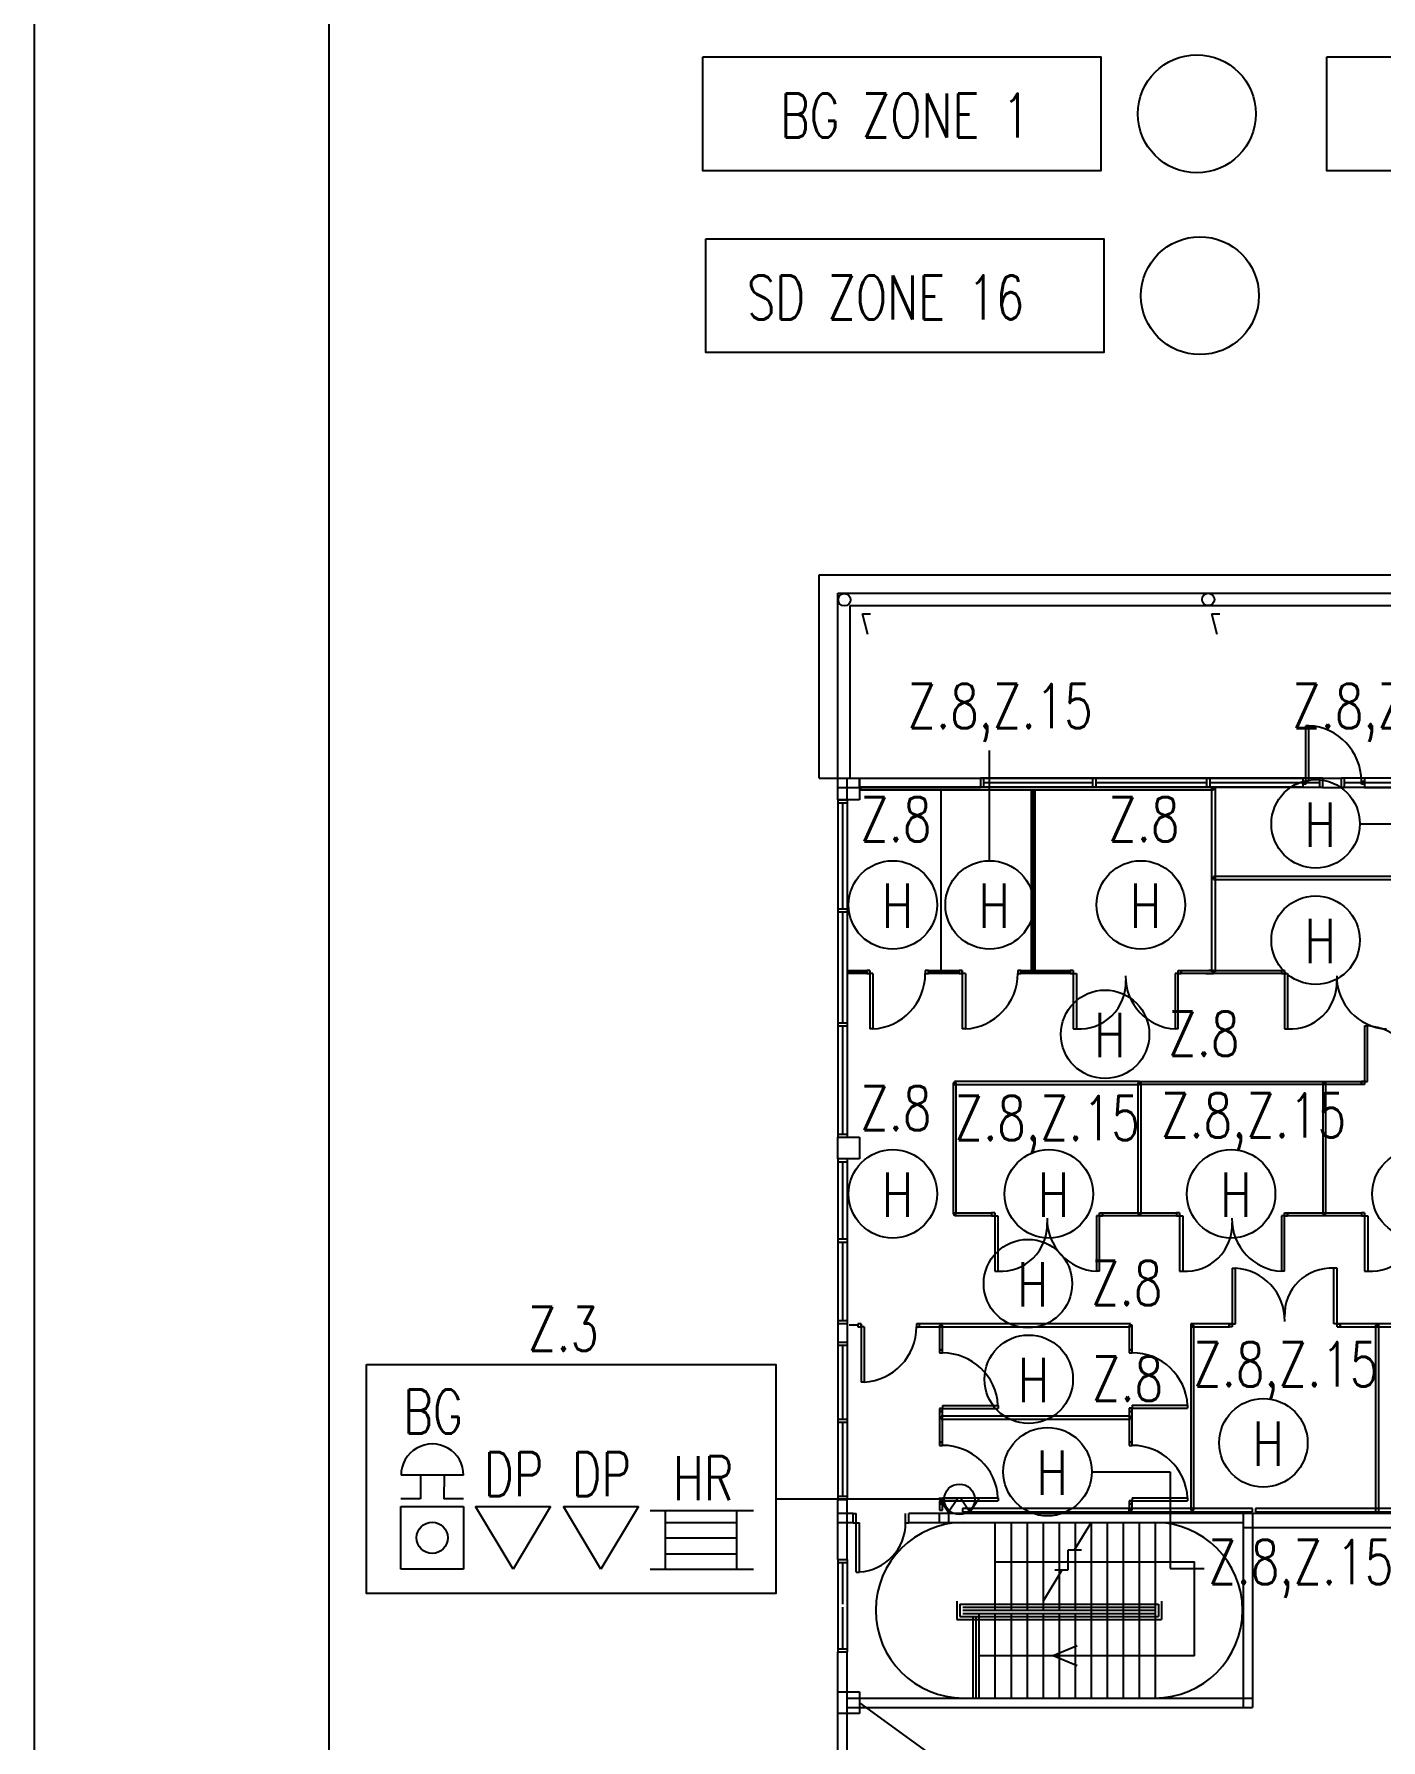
# Model space of a CAD drawing. Extents: x 134044 to 2458691, y -1196082 to 3409924.
# Drawn here: x 134044.4 to 134112.9, y 153870.5 to 153957.3 of the extents above; entities that cross this region are included whole.
import ezdxf

# ---------------------------------------------------------------- set-up
doc = ezdxf.new("R2010")
doc.units = 0
doc.layers.get('0').update_dxf_attribs({"linetype": 'CONTINUOUS'})
for name, color, linetype in [('000_-_ARCHITECT', 251, 'CONTINUOUS'), ('1', 251, 'CONTINUOUS'), ('5', 4, 'CONTINUOUS'), ('COLOUR_BOMBA', 10, 'CONTINUOUS'), ('CON1', 251, 'CONTINUOUS'), ('F-_DDIM', 251, 'CONTINUOUS'), ('F-OP', 5, 'CONTINUOUS'), ('F-WIN', 5, 'CONTINUOUS'), ('F_COL', 3, 'CONTINUOUS'), ('FAPOINT', 1, 'CONTINUOUS'), ('FF_GRID_LINE', 8, 'CONTINUOUS'), ('GMP_WALL', 251, 'CONTINUOUS'), ('MIMIC_SIZE', 7, 'CONTINUOUS'), ('PU_DOOR', 251, 'CONTINUOUS'), ('WALL_PANEL_50MM', 251, 'CONTINUOUS')]:
    doc.layers.add(name, color=color, linetype=linetype)
doc.styles.add('PLOT02__REVB$0$NARROW', font='SIMPLEX', dxfattribs={"width": 0.75})

# ---------------------------------------------------------------- blocks, each defined once
blk = doc.blocks.new('D-413_MIMIC_SIZE_470_X_340')
at = {"layer": 'MIMIC_SIZE'}
for p, q in [((0, 470), (0, 0)), ((15, 450), (15, 20))]:
    blk.add_line(p, q, dxfattribs=at)

msp = doc.modelspace()

# ---------------------------------------------------------------- linework, layer by layer
at = {"color": 1}
for p, q in [((134066.226, 153883.928, 3480.803), (134063.045, 153883.932, 3480.803)), ((134064.039, 153883.931, 3480.803), (134064.038, 153882.738, 3480.803)), ((134065.232, 153883.929, 3480.803), (134065.231, 153882.736, 3480.803)), ((134064.038, 153882.738, 3480.803), (134063.043, 153882.739, 3480.803)), ((134066.225, 153882.735, 3480.803), (134065.231, 153882.736, 3480.803)), ((134063.04, 153879.16, 3480.803), (134063.043, 153882.341, 3480.803)), ((134063.043, 153882.341, 3480.803), (134066.225, 153882.338, 3480.803)), ((134066.225, 153882.338, 3480.803), (134066.221, 153879.156, 3480.803)), ((134066.837, 153882.336, 3480.803), (134070.655, 153882.346, 3480.803)), ((134068.743, 153879.16, 3480.803), (134066.837, 153882.336, 3480.803)), ((134070.655, 153882.346, 3480.803), (134068.743, 153879.16, 3480.803)), ((134071.304, 153882.336, 3480.803), (134075.122, 153882.346, 3480.803)), ((134073.21, 153879.16, 3480.803), (134071.304, 153882.336, 3480.803)), ((134075.122, 153882.346, 3480.803), (134073.21, 153879.16, 3480.803))]:
    msp.add_line(p, q, dxfattribs=at)
at = {"color": 7, "linetype": 'BYBLOCK'}
for points in [[(134078.4, 153956.097), (134098.65, 153956.097), (134098.65, 153950.31), (134078.4, 153950.31)], [(134110.155, 153956.097), (134130.405, 153956.097), (134130.405, 153950.31), (134110.155, 153950.31)], [(134078.559, 153946.844), (134098.808, 153946.844), (134098.808, 153941.058), (134078.559, 153941.058)]]:
    msp.add_lwpolyline(points, close=True, dxfattribs=at)
at = {"color": 1}
msp.add_lwpolyline([(134061.285, 153889.561), (134082.117, 153889.561), (134082.117, 153877.92), (134061.285, 153877.92)], close=True, dxfattribs=at)
at = {"color": 1, "linetype": 'BYBLOCK'}
for centre, radius in [((134103.533, 153953.204), 3), ((134103.692, 153943.951), 3), ((134109.575, 153917.075), 2.25), ((134088.064, 153912.952), 2.25), ((134092.989, 153912.952), 2.25), ((134100.684, 153912.952), 2.25), ((134109.575, 153911.155), 2.25), ((134098.865, 153906.367), 2.25), ((134088.064, 153898.249), 2.25), ((134096.003, 153898.249), 2.25), ((134105.276, 153898.249), 2.25), ((134114.7, 153898.249), 2.25), ((134094.94, 153893.681), 2.25), ((134094.981, 153888.817), 2.25), ((134106.92, 153885.581), 2.25), ((134095.937, 153884.11), 2.25), ((134091.455, 153882.706), 0.778)]:
    msp.add_circle(centre, radius, dxfattribs=at)
at = {"color": 1}
msp.add_circle((134064.632, 153880.749, 3480.803), 0.795, dxfattribs=at)
msp.add_arc((134064.636, 153883.93, 3480.803), 1.591, 359.93967, 179.93967, dxfattribs=at)
at = {"layer": '000_-_ARCHITECT', "color": 0, "linetype": 'BYBLOCK'}
for p, q in [((134086.051, 153881.513), (134086.051, 153881.983)), ((134086.051, 153881.983), (134086.207, 153881.983)), ((134086.207, 153879.004), (134086.207, 153881.983)), ((134088.717, 153881.513), (134088.717, 153881.983)), ((134088.873, 153881.513), (134088.873, 153881.983)), ((134086.051, 153881.513), (134086.364, 153881.513)), ((134086.364, 153879.004), (134086.364, 153881.513)), ((134088.717, 153881.513), (134088.873, 153881.513)), ((134086.207, 153879.004), (134086.364, 153879.004)), ((134091.633, 153877.217), (134101.419, 153877.217)), ((134091.633, 153876.903), (134101.419, 153876.903)), ((134101.419, 153877.374), (134101.419, 153877.217)), ((134101.419, 153876.903), (134101.419, 153876.746)), ((134096.222, 153874.754), (134097.44, 153875.26)), ((134096.222, 153874.754), (134097.44, 153874.248))]:
    msp.add_line(p, q, dxfattribs=at)
msp.add_arc((134086.207, 153881.513), 2.509, 273.58332, 0, dxfattribs=at)
at = {"layer": '1', "color": 0, "linetype": 'BYBLOCK'}
for p, q in [((134086.789, 153926.718), (134086.515, 153927.769)), ((134086.515, 153927.769), (134086.933, 153927.769)), ((134104.563, 153926.718), (134104.289, 153927.769)), ((134104.289, 153927.769), (134104.707, 153927.769)), ((134086.364, 153919.4), (134108.924, 153919.4)), ((134086.364, 153918.949), (134086.364, 153919.4)), ((134108.924, 153919.4), (134108.924, 153918.949)), ((134147.332, 153919.4), (134112.06, 153919.4)), ((134112.06, 153919.4), (134112.06, 153918.93)), ((134108.924, 153918.949), (134086.364, 153918.949)), ((134090.501, 153918.792), (134090.501, 153909.54)), ((134095.205, 153918.792), (134095.206, 153909.54)), ((134112.06, 153918.93), (134147.332, 153918.93)), ((134086.737, 153909.54), (134085.797, 153909.54)), ((134090.501, 153909.54), (134089.874, 153909.54)), ((134091.442, 153909.54), (134090.501, 153909.54)), ((134095.206, 153909.54), (134094.578, 153909.54)), ((134097.092, 153909.54), (134095.206, 153909.54)), ((134086.291, 153891.563), (134085.845, 153891.563)), ((134093.264, 153879.53), (134103.416, 153879.53)), ((134103.416, 153874.741), (134103.416, 153879.53)), ((134103.416, 153874.741), (134092.449, 153874.741)), ((134086.364, 153872.355), (134150.659, 153825.781))]:
    msp.add_line(p, q, dxfattribs=at)
at = {"layer": '5', "color": 0, "linetype": 'BYBLOCK'}
for p, q in [((134091.32, 153877.53), (134091.32, 153876.59)), ((134101.732, 153877.53), (134101.732, 153876.59)), ((134091.32, 153876.59), (134101.732, 153876.59)), ((134091.476, 153877.374), (134101.575, 153877.374)), ((134091.476, 153877.374), (134091.476, 153876.746)), ((134091.476, 153876.746), (134101.575, 153876.746)), ((134092.135, 153876.746), (134092.135, 153872.591)), ((134092.292, 153876.746), (134092.292, 153872.591)), ((134101.575, 153877.374), (134101.575, 153876.746))]:
    msp.add_line(p, q, dxfattribs=at)
at = {"layer": 'COLOUR_BOMBA', "color": 0, "linetype": 'BYBLOCK'}
for p, q in [((134090.889, 153882.058), (134090.413, 153882.759)), ((134090.413, 153882.759), (134091.365, 153882.759)), ((134090.889, 153882.058), (134091.365, 153882.759)), ((134091.99, 153882.058), (134091.514, 153882.759)), ((134091.99, 153882.058), (134092.466, 153882.759))]:
    msp.add_line(p, q, dxfattribs=at)
at = {"layer": 'CON1', "color": 0, "linetype": 'BYBLOCK'}
for p, q in [((134084.326, 153929.75), (134131.261, 153929.75)), ((134084.326, 153919.4), (134084.326, 153929.75)), ((134085.267, 153928.809), (134131.261, 153928.809)), ((134085.267, 153919.4), (134085.267, 153928.809)), ((134085.894, 153919.4), (134085.894, 153928.182)), ((134085.894, 153928.182), (134131.261, 153928.182)), ((134084.326, 153919.4), (134092.522, 153919.4)), ((134085.267, 153918.303), (134085.267, 153919.4)), ((134085.737, 153918.303), (134085.737, 153919.4)), ((134109.929, 153919.4), (134110.87, 153919.4)), ((134085.267, 153918.93), (134092.522, 153918.93)), ((134109.929, 153918.93), (134110.87, 153918.93)), ((134085.267, 153891.644), (134085.267, 153890.703)), ((134085.737, 153891.644), (134085.737, 153890.703)), ((134085.267, 153879.647), (134085.267, 153882.705)), ((134085.737, 153879.647), (134085.737, 153882.705)), ((134086.051, 153881.983), (134085.267, 153881.983)), ((134142.936, 153881.983), (134088.873, 153881.983)), ((134090.441, 153881.513), (134090.441, 153881.983)), ((134090.912, 153881.513), (134090.912, 153881.983)), ((134105.888, 153881.983), (134105.888, 153872.12)), ((134106.358, 153881.983), (134106.358, 153872.12)), ((134086.051, 153881.513), (134085.267, 153881.513)), ((134105.888, 153881.513), (134088.873, 153881.513)), ((134141.015, 153881.262), (134105.888, 153881.262)), ((134085.267, 153825.311), (134085.267, 153874.943)), ((134085.737, 153825.311), (134085.737, 153874.943)), ((134085.737, 153872.591), (134106.358, 153872.591)), ((134085.737, 153872.12), (134106.358, 153872.12))]:
    msp.add_line(p, q, dxfattribs=at)
at = {"layer": 'F-_DDIM', "color": 0, "linetype": 'BYBLOCK'}
for p, q in [((134098.157, 153881.529), (134097.289, 153880.111)), ((134097.66, 153880.111), (134096.971, 153880.111)), ((134096.971, 153880.111), (134096.971, 153879.098)), ((134096.971, 153879.59), (134096.934, 153879.53)), ((134096.67, 153879.098), (134095.711, 153877.53)), ((134096.971, 153879.098), (134096.305, 153879.098))]:
    msp.add_line(p, q, dxfattribs=at)
at = {"layer": 'F-OP', "color": 0, "linetype": 'BYBLOCK'}
for p, q in [((134093.264, 153881.529), (134093.264, 153877.06)), ((134094.08, 153881.529), (134094.08, 153877.06)), ((134094.895, 153881.529), (134094.895, 153877.06)), ((134095.711, 153881.529), (134095.711, 153877.06)), ((134096.526, 153881.529), (134096.526, 153877.06)), ((134097.341, 153881.529), (134097.341, 153877.06)), ((134098.157, 153881.529), (134098.157, 153872.591)), ((134098.972, 153881.529), (134098.972, 153872.591)), ((134099.788, 153881.529), (134099.788, 153872.591)), ((134100.603, 153881.529), (134100.603, 153872.591)), ((134101.419, 153881.529), (134101.419, 153872.591)), ((134091.633, 153877.06), (134101.419, 153877.06)), ((134092.449, 153876.903), (134092.449, 153872.591)), ((134093.264, 153876.903), (134093.264, 153872.591)), ((134094.08, 153876.903), (134094.08, 153872.591)), ((134094.895, 153876.903), (134094.895, 153872.591)), ((134095.711, 153876.903), (134095.711, 153872.591)), ((134096.526, 153876.903), (134096.526, 153872.591)), ((134097.341, 153876.903), (134097.341, 153872.591))]:
    msp.add_line(p, q, dxfattribs=at)
for centre in [(134085.6, 153928.479), (134104.114, 153928.499)]:
    msp.add_circle(centre, 0.314, dxfattribs=at)
for centre, start, end in [((134091.665, 153877.06), 90, 270), ((134101.387, 153877.06), 270, 90)]:
    msp.add_arc(centre, 4.469, start, end, dxfattribs=at)
at = {"layer": 'F-WIN', "color": 0, "linetype": 'BYBLOCK'}
for p, q in [((134092.522, 153919.4), (134092.522, 153918.93)), ((134109.929, 153919.4), (134092.522, 153919.4)), ((134092.679, 153919.4), (134092.679, 153918.93)), ((134098.246, 153919.165), (134092.679, 153919.165)), ((134098.246, 153918.93), (134098.246, 153919.4)), ((134098.403, 153918.93), (134098.403, 153919.4)), ((134104.048, 153919.165), (134098.403, 153919.165)), ((134104.048, 153918.93), (134104.048, 153919.4)), ((134104.205, 153918.93), (134104.205, 153919.4)), ((134109.772, 153919.165), (134104.205, 153919.165)), ((134109.772, 153919.4), (134109.772, 153918.93)), ((134109.929, 153919.4), (134109.929, 153918.93)), ((134110.87, 153919.4), (134110.87, 153918.93)), ((134119.338, 153919.4), (134110.87, 153919.4)), ((134111.027, 153919.4), (134111.027, 153918.93)), ((134115.026, 153919.165), (134111.027, 153919.165)), ((134085.267, 153918.303), (134085.737, 153918.303)), ((134085.267, 153918.303), (134085.267, 153901.131)), ((134085.737, 153918.303), (134085.737, 153901.131)), ((134109.929, 153918.93), (134092.522, 153918.93)), ((134119.338, 153918.93), (134110.87, 153918.93)), ((134085.267, 153918.146), (134085.737, 153918.146)), ((134085.502, 153918.146), (134085.502, 153912.736)), ((134085.737, 153912.736), (134085.267, 153912.736)), ((134085.737, 153912.579), (134085.267, 153912.579)), ((134085.502, 153912.579), (134085.502, 153906.933)), ((134085.737, 153906.933), (134085.267, 153906.933)), ((134085.737, 153906.777), (134085.267, 153906.777)), ((134085.502, 153906.777), (134085.502, 153901.288)), ((134085.267, 153901.288), (134085.737, 153901.288)), ((134085.267, 153901.131), (134085.737, 153901.131)), ((134085.267, 153900.033), (134085.267, 153891.644)), ((134085.737, 153900.033), (134085.737, 153891.644)), ((134085.267, 153899.877), (134085.737, 153899.877)), ((134085.502, 153899.877), (134085.502, 153895.956)), ((134085.267, 153895.956), (134085.737, 153895.956)), ((134085.267, 153895.799), (134085.737, 153895.799)), ((134085.502, 153895.799), (134085.502, 153891.801)), ((134085.267, 153891.801), (134085.737, 153891.801)), ((134085.267, 153891.644), (134085.737, 153891.644)), ((134085.267, 153890.703), (134085.737, 153890.703)), ((134085.267, 153890.703), (134085.267, 153882.705)), ((134085.267, 153890.546), (134085.737, 153890.546)), ((134085.502, 153890.546), (134085.502, 153886.783)), ((134085.737, 153890.703), (134085.737, 153882.705)), ((134085.267, 153886.783), (134085.737, 153886.783)), ((134085.267, 153886.626), (134085.737, 153886.626)), ((134085.502, 153886.626), (134085.502, 153882.862)), ((134085.267, 153882.862), (134085.737, 153882.862)), ((134085.267, 153882.705), (134085.737, 153882.705)), ((134085.267, 153879.647), (134085.737, 153879.647)), ((134085.267, 153879.647), (134085.267, 153874.943)), ((134085.267, 153879.491), (134085.737, 153879.491)), ((134085.502, 153879.491), (134085.502, 153877.374)), ((134085.737, 153879.647), (134085.737, 153874.943)), ((134085.502, 153877.217), (134085.502, 153875.1)), ((134085.267, 153875.1), (134085.737, 153875.1)), ((134085.267, 153874.943), (134085.737, 153874.943))]:
    msp.add_line(p, q, dxfattribs=at)
at = {"layer": 'F_COL', "color": 0, "linetype": 'BYBLOCK'}
for p, q in [((134085.267, 153919.4), (134086.364, 153919.4)), ((134085.267, 153918.303), (134085.267, 153919.4)), ((134086.364, 153919.4), (134086.364, 153918.303)), ((134086.364, 153918.303), (134085.267, 153918.303)), ((134085.267, 153901.131), (134086.364, 153901.131)), ((134085.267, 153900.033), (134085.267, 153901.131)), ((134086.364, 153901.131), (134086.364, 153900.033)), ((134086.364, 153900.033), (134085.267, 153900.033)), ((134085.267, 153872.904), (134086.364, 153872.904)), ((134085.267, 153871.807), (134085.267, 153872.904)), ((134086.364, 153872.904), (134086.364, 153871.807)), ((134086.364, 153871.807), (134085.267, 153871.807))]:
    msp.add_line(p, q, dxfattribs=at)
at = {"layer": 'FAPOINT', "color": 1, "linetype": 'BYBLOCK'}
for p, q in [((134075.718, 153882.13, 3480.803), (134080.976, 153882.13, 3480.803)), ((134076.5, 153879.16, 3480.803), (134076.5, 153882.13, 3480.803)), ((134080.125, 153879.16, 3480.803), (134080.125, 153882.13, 3480.803)), ((134076.5, 153881.521, 3480.803), (134080.125, 153881.521, 3480.803)), ((134076.5, 153880.754, 3480.803), (134080.125, 153880.754, 3480.803)), ((134075.718, 153879.16, 3480.803), (134080.976, 153879.16, 3480.803)), ((134076.5, 153879.926, 3480.803), (134080.125, 153879.926, 3480.803))]:
    msp.add_line(p, q, dxfattribs=at)
at = {"layer": 'FF_GRID_LINE', "color": 1}
msp.add_line((134066.221, 153879.156, 3480.803), (134063.04, 153879.16, 3480.803), dxfattribs=at)
at = {"layer": 'GMP_WALL', "color": 0, "linetype": 'BYBLOCK'}
for p, q in [((134086.443, 153918.792), (134086.443, 153918.949)), ((134086.443, 153918.949), (134104.379, 153918.949)), ((134104.379, 153918.792), (134086.443, 153918.792)), ((134095.127, 153909.54), (134095.127, 153918.792)), ((134095.127, 153918.792), (134095.284, 153918.792)), ((134095.284, 153918.792), (134095.284, 153909.54)), ((134104.301, 153909.54), (134104.301, 153918.949)), ((134104.301, 153918.949), (134104.458, 153918.949)), ((134104.379, 153918.949), (134104.379, 153918.792)), ((134104.458, 153918.949), (134104.458, 153909.54)), ((134085.797, 153909.461), (134085.797, 153909.618)), ((134085.797, 153909.618), (134086.737, 153909.618)), ((134086.737, 153909.618), (134086.737, 153909.461)), ((134089.874, 153909.461), (134089.874, 153909.618)), ((134089.874, 153909.618), (134090.501, 153909.618)), ((134090.501, 153909.461), (134090.501, 153909.618)), ((134090.501, 153909.618), (134091.442, 153909.618)), ((134090.501, 153909.618), (134090.501, 153909.461)), ((134091.442, 153909.618), (134091.442, 153909.461)), ((134094.578, 153909.461), (134094.578, 153909.618)), ((134094.578, 153909.618), (134095.206, 153909.618)), ((134095.284, 153909.54), (134095.127, 153909.54)), ((134095.206, 153909.461), (134095.206, 153909.618)), ((134095.206, 153909.618), (134097.092, 153909.618)), ((134095.206, 153909.618), (134095.206, 153909.461)), ((134097.092, 153909.618), (134097.092, 153909.461)), ((134102.737, 153909.461), (134102.737, 153909.618)), ((134102.737, 153909.618), (134104.379, 153909.618)), ((134104.458, 153909.54), (134104.301, 153909.54)), ((134104.379, 153909.618), (134104.379, 153909.461)), ((134104.379, 153909.461), (134104.379, 153909.618)), ((134104.379, 153909.618), (134107.834, 153909.618)), ((134107.834, 153909.618), (134107.834, 153909.461)), ((134086.737, 153909.461), (134085.797, 153909.461)), ((134090.501, 153909.461), (134089.874, 153909.461)), ((134091.442, 153909.461), (134090.501, 153909.461)), ((134095.206, 153909.461), (134094.578, 153909.461)), ((134097.092, 153909.461), (134095.206, 153909.461)), ((134104.379, 153909.461), (134102.737, 153909.461)), ((134107.834, 153909.461), (134104.379, 153909.461)), ((134100.616, 153903.817), (134100.616, 153903.974)), ((134100.616, 153903.974), (134110.025, 153903.974)), ((134110.025, 153903.817), (134100.616, 153903.817)), ((134110.025, 153903.974), (134111.902, 153903.974)), ((134110.025, 153903.817), (134110.025, 153903.974)), ((134110.025, 153903.974), (134110.025, 153903.817)), ((134111.902, 153903.817), (134110.025, 153903.817)), ((134111.902, 153903.974), (134111.902, 153903.817)), ((134091.207, 153897.13), (134091.207, 153897.287)), ((134091.207, 153897.287), (134093.084, 153897.287)), ((134093.084, 153897.13), (134091.207, 153897.13)), ((134093.084, 153897.287), (134093.084, 153897.13)), ((134098.738, 153897.13), (134098.738, 153897.287)), ((134098.738, 153897.287), (134100.616, 153897.287)), ((134100.616, 153897.13), (134098.738, 153897.13)), ((134100.616, 153897.13), (134100.616, 153897.287)), ((134100.616, 153897.287), (134102.493, 153897.287)), ((134100.616, 153897.287), (134100.616, 153897.13)), ((134102.493, 153897.13), (134100.616, 153897.13)), ((134102.493, 153897.287), (134102.493, 153897.13)), ((134108.147, 153897.13), (134108.147, 153897.287)), ((134108.147, 153897.287), (134110.025, 153897.287)), ((134110.025, 153897.13), (134108.147, 153897.13)), ((134110.025, 153897.13), (134110.025, 153897.287)), ((134110.025, 153897.287), (134111.902, 153897.287)), ((134110.025, 153897.287), (134110.025, 153897.13)), ((134111.902, 153897.13), (134110.025, 153897.13)), ((134111.902, 153897.287), (134111.902, 153897.13)), ((134100.164, 153891.642), (134090.52, 153891.642)), ((134090.52, 153891.642), (134090.52, 153891.485)), ((134090.52, 153891.485), (134100.164, 153891.485)), ((134100.164, 153891.485), (134100.164, 153891.642)), ((134105.187, 153891.642), (134103.222, 153891.642)), ((134103.222, 153891.642), (134103.222, 153891.485)), ((134103.222, 153891.485), (134105.187, 153891.485)), ((134105.187, 153891.485), (134105.187, 153891.642)), ((134112.788, 153891.642), (134110.823, 153891.642)), ((134110.823, 153891.642), (134110.823, 153891.485)), ((134110.823, 153891.485), (134112.788, 153891.485)), ((134114.596, 153891.642), (134112.71, 153891.642)), ((134112.71, 153891.642), (134112.71, 153891.485)), ((134112.71, 153891.485), (134114.596, 153891.485)), ((134112.788, 153891.485), (134112.788, 153891.642)), ((134100.164, 153886.94), (134090.52, 153886.94)), ((134090.52, 153886.94), (134090.52, 153886.783)), ((134100.164, 153886.783), (134100.164, 153886.94)), ((134090.52, 153886.783), (134100.164, 153886.783))]:
    msp.add_line(p, q, dxfattribs=at)
at = {"layer": 'MIMIC_SIZE', "color": 1}
for p, q in [((134092.989, 153915.202), (134092.989, 153920.811)), ((134111.825, 153917.075), (134114.28, 153917.075)), ((134098.187, 153884.11), (134102.182, 153884.11)), ((134102.182, 153884.11), (134102.182, 153879.179)), ((134090.677, 153882.706), (134082.117, 153882.706, -13253.826)), ((134102.182, 153879.179), (134103.914, 153879.179))]:
    msp.add_line(p, q, dxfattribs=at)
at = {"layer": 'PU_DOOR', "color": 0, "linetype": 'BYBLOCK'}
for p, q in [((134109.081, 153919.096), (134109.081, 153922.071)), ((134109.237, 153922.071), (134109.081, 153922.071)), ((134109.237, 153919.253), (134109.237, 153922.071)), ((134108.924, 153919.096), (134108.924, 153919.253)), ((134108.924, 153919.253), (134109.081, 153919.253)), ((134109.081, 153919.096), (134108.924, 153919.096)), ((134109.081, 153919.253), (134109.081, 153919.096)), ((134109.237, 153919.253), (134109.081, 153919.253)), ((134111.903, 153919.096), (134111.903, 153919.253)), ((134111.903, 153919.253), (134112.06, 153919.253)), ((134112.06, 153919.096), (134111.903, 153919.096)), ((134112.06, 153919.253), (134112.06, 153919.096)), ((134086.894, 153909.618), (134086.737, 153909.618)), ((134086.737, 153909.618), (134086.737, 153909.461)), ((134086.894, 153909.618), (134086.894, 153906.643)), ((134086.894, 153909.461), (134086.894, 153909.618)), ((134089.874, 153909.618), (134089.717, 153909.618)), ((134089.717, 153909.618), (134089.717, 153909.461)), ((134089.874, 153909.461), (134089.874, 153909.618)), ((134091.599, 153909.618), (134091.442, 153909.618)), ((134091.442, 153909.618), (134091.442, 153909.461)), ((134091.599, 153909.618), (134091.599, 153906.643)), ((134091.599, 153909.461), (134091.599, 153909.618)), ((134094.578, 153909.618), (134094.422, 153909.618)), ((134094.422, 153909.618), (134094.422, 153909.461)), ((134094.578, 153909.461), (134094.578, 153909.618)), ((134097.092, 153909.618), (134097.092, 153909.461)), ((134097.249, 153909.618), (134097.092, 153909.618)), ((134097.249, 153909.618), (134097.249, 153909.461)), ((134102.58, 153906.642), (134102.58, 153909.618)), ((134102.58, 153909.618), (134102.737, 153909.618)), ((134102.737, 153909.618), (134102.737, 153909.461)), ((134107.834, 153909.618), (134107.834, 153909.461)), ((134107.991, 153909.618), (134107.834, 153909.618)), ((134107.991, 153909.618), (134107.991, 153909.461)), ((134086.737, 153909.461), (134086.894, 153909.461)), ((134087.051, 153909.461), (134086.894, 153909.461)), ((134087.051, 153909.461), (134087.051, 153906.643)), ((134089.717, 153909.461), (134089.874, 153909.461)), ((134091.442, 153909.461), (134091.599, 153909.461)), ((134091.756, 153909.461), (134091.599, 153909.461)), ((134091.756, 153909.461), (134091.756, 153906.643)), ((134094.422, 153909.461), (134094.578, 153909.461)), ((134097.092, 153909.461), (134097.405, 153909.461)), ((134097.249, 153909.461), (134097.092, 153909.461)), ((134097.249, 153909.461), (134097.249, 153906.642)), ((134097.405, 153909.461), (134097.405, 153906.642)), ((134102.737, 153909.461), (134102.424, 153909.461)), ((134102.424, 153909.461), (134102.424, 153906.642)), ((134102.58, 153909.461), (134102.737, 153909.461)), ((134107.834, 153909.461), (134108.147, 153909.461)), ((134107.991, 153909.461), (134107.834, 153909.461)), ((134107.991, 153909.461), (134107.991, 153906.642)), ((134108.147, 153909.461), (134108.147, 153906.642)), ((134087.051, 153906.643), (134086.894, 153906.643)), ((134091.756, 153906.643), (134091.599, 153906.643)), ((134097.249, 153906.642), (134097.562, 153906.642)), ((134102.58, 153906.642), (134102.424, 153906.642)), ((134107.991, 153906.642), (134108.304, 153906.642)), ((134112.059, 153906.793), (134112.059, 153903.817)), ((134112.059, 153906.793), (134112.216, 153906.793)), ((134112.216, 153903.974), (134112.216, 153906.793)), ((134111.902, 153903.974), (134112.216, 153903.974)), ((134111.902, 153903.817), (134111.902, 153903.974)), ((134112.059, 153903.974), (134111.902, 153903.974)), ((134112.059, 153903.817), (134111.902, 153903.817)), ((134093.093, 153897.287), (134093.093, 153897.13)), ((134093.25, 153897.287), (134093.093, 153897.287)), ((134093.093, 153897.13), (134093.407, 153897.13)), ((134093.25, 153897.13), (134093.093, 153897.13)), ((134093.25, 153897.287), (134093.25, 153897.13)), ((134093.25, 153897.13), (134093.25, 153894.311)), ((134093.407, 153897.13), (134093.407, 153894.311)), ((134098.738, 153897.13), (134098.425, 153897.13)), ((134098.425, 153897.13), (134098.425, 153894.311)), ((134098.582, 153894.311), (134098.582, 153897.287)), ((134098.582, 153897.287), (134098.738, 153897.287)), ((134098.582, 153897.13), (134098.738, 153897.13)), ((134098.738, 153897.287), (134098.738, 153897.13)), ((134102.502, 153897.287), (134102.502, 153897.13)), ((134102.659, 153897.287), (134102.502, 153897.287)), ((134102.502, 153897.13), (134102.816, 153897.13)), ((134102.659, 153897.13), (134102.502, 153897.13)), ((134102.659, 153897.287), (134102.659, 153897.13)), ((134102.659, 153897.13), (134102.659, 153894.311)), ((134102.816, 153897.13), (134102.816, 153894.311)), ((134108.147, 153897.13), (134107.834, 153897.13)), ((134107.834, 153897.13), (134107.834, 153894.311)), ((134107.991, 153894.311), (134107.991, 153897.287)), ((134107.991, 153897.287), (134108.147, 153897.287)), ((134107.991, 153897.13), (134108.147, 153897.13)), ((134108.147, 153897.287), (134108.147, 153897.13)), ((134111.911, 153897.287), (134111.911, 153897.13)), ((134112.068, 153897.287), (134111.911, 153897.287)), ((134111.911, 153897.13), (134112.225, 153897.13)), ((134112.068, 153897.13), (134111.911, 153897.13)), ((134112.068, 153897.287), (134112.068, 153897.13)), ((134112.068, 153897.13), (134112.068, 153894.311)), ((134112.225, 153897.13), (134112.225, 153894.311)), ((134093.25, 153894.311), (134093.563, 153894.311)), ((134098.582, 153894.311), (134098.425, 153894.311)), ((134102.659, 153894.311), (134102.972, 153894.311)), ((134105.335, 153894.462), (134105.335, 153891.485)), ((134105.335, 153894.462), (134105.492, 153894.462)), ((134105.492, 153891.642), (134105.492, 153894.462)), ((134107.991, 153894.311), (134107.834, 153894.311)), ((134110.667, 153894.462), (134110.353, 153894.462)), ((134110.51, 153891.642), (134110.51, 153894.462)), ((134110.667, 153891.642), (134110.667, 153894.462)), ((134112.068, 153894.311), (134112.381, 153894.311)), ((134086.447, 153891.642), (134086.291, 153891.642)), ((134086.291, 153891.642), (134086.291, 153891.485)), ((134086.291, 153891.485), (134086.447, 153891.485)), ((134086.447, 153891.642), (134086.447, 153888.666)), ((134086.447, 153891.485), (134086.447, 153891.642)), ((134086.604, 153891.485), (134086.447, 153891.485)), ((134086.604, 153891.485), (134086.604, 153888.666)), ((134089.427, 153891.642), (134089.27, 153891.642)), ((134089.27, 153891.642), (134089.27, 153891.485)), ((134089.27, 153891.485), (134089.427, 153891.485)), ((134089.427, 153891.485), (134089.427, 153891.642)), ((134105.178, 153891.642), (134105.492, 153891.642)), ((134105.178, 153891.485), (134105.178, 153891.642)), ((134105.335, 153891.642), (134105.178, 153891.642)), ((134105.335, 153891.485), (134105.178, 153891.485)), ((134110.823, 153891.642), (134110.51, 153891.642)), ((134110.667, 153891.642), (134110.823, 153891.642)), ((134110.667, 153891.485), (134110.667, 153891.642)), ((134110.667, 153891.485), (134110.823, 153891.485)), ((134110.823, 153891.485), (134110.823, 153891.642)), ((134090.441, 153890.309), (134090.441, 153890.153)), ((134090.598, 153890.309), (134090.441, 153890.309)), ((134090.441, 153890.153), (134090.598, 153890.153)), ((134090.598, 153890.153), (134090.598, 153890.309)), ((134100.086, 153890.319), (134100.086, 153890.162)), ((134100.243, 153890.319), (134100.086, 153890.319)), ((134100.086, 153890.162), (134100.243, 153890.162)), ((134100.243, 153890.162), (134100.243, 153890.319)), ((134086.604, 153888.666), (134086.447, 153888.666)), ((134090.441, 153887.33), (134093.417, 153887.33)), ((134090.441, 153887.33), (134090.441, 153887.173)), ((134090.598, 153887.33), (134090.441, 153887.33)), ((134090.441, 153887.173), (134090.598, 153887.173)), ((134090.598, 153887.487), (134093.417, 153887.487)), ((134090.598, 153887.487), (134090.598, 153887.33)), ((134090.598, 153887.173), (134090.598, 153887.33)), ((134093.417, 153887.487), (134093.417, 153887.33)), ((134100.086, 153887.339), (134103.061, 153887.339)), ((134100.086, 153887.339), (134100.086, 153887.182)), ((134100.243, 153887.339), (134100.086, 153887.339)), ((134100.086, 153887.182), (134100.243, 153887.182)), ((134100.243, 153887.496), (134103.061, 153887.496)), ((134100.243, 153887.496), (134100.243, 153887.339)), ((134100.243, 153887.182), (134100.243, 153887.339)), ((134103.061, 153887.496), (134103.061, 153887.339)), ((134090.441, 153885.607), (134090.441, 153885.45)), ((134090.598, 153885.607), (134090.441, 153885.607)), ((134090.441, 153885.45), (134090.598, 153885.45)), ((134090.598, 153885.45), (134090.598, 153885.607)), ((134100.086, 153885.607), (134100.086, 153885.45)), ((134100.243, 153885.607), (134100.086, 153885.607)), ((134100.086, 153885.45), (134100.243, 153885.45)), ((134100.243, 153885.45), (134100.243, 153885.607)), ((134090.441, 153882.628), (134093.417, 153882.628)), ((134090.441, 153882.628), (134090.441, 153882.471)), ((134090.598, 153882.628), (134090.441, 153882.628)), ((134090.598, 153882.785), (134093.417, 153882.785)), ((134090.598, 153882.785), (134090.598, 153882.628)), ((134090.598, 153882.471), (134090.598, 153882.628)), ((134093.417, 153882.785), (134093.417, 153882.628)), ((134100.086, 153882.628), (134103.061, 153882.628)), ((134100.086, 153882.628), (134100.086, 153882.471)), ((134100.243, 153882.628), (134100.086, 153882.628)), ((134100.243, 153882.785), (134103.061, 153882.785)), ((134100.243, 153882.785), (134100.243, 153882.628)), ((134100.243, 153882.471), (134100.243, 153882.628)), ((134103.061, 153882.785), (134103.061, 153882.628)), ((134090.441, 153882.471), (134090.598, 153882.471)), ((134100.086, 153882.471), (134100.243, 153882.471))]:
    msp.add_line(p, q, dxfattribs=at)
for centre, radius, start, end in [((134109.081, 153919.253), 2.823, 0, 86.81526), ((134086.894, 153909.461), 2.823, 273.18474, 0), ((134091.599, 153909.461), 2.823, 273.18474, 0), ((134097.552, 153909.005), 2.367, 266.46199, 2.41208), ((134102.573, 153909.301), 2.663, 179.09168, 266.98068), ((134108.293, 153909.005), 2.367, 266.46199, 2.41208), ((134113.315, 153909.301), 2.663, 179.09168, 266.98068), ((134112.067, 153904.134), 2.663, 359.09168, 86.98068), ((134093.553, 153896.674), 2.367, 266.46199, 2.41208), ((134098.574, 153896.97), 2.663, 179.09168, 266.98068), ((134102.962, 153896.674), 2.367, 266.46199, 2.41208), ((134107.983, 153896.97), 2.663, 179.09168, 266.98068), ((134112.371, 153896.674), 2.367, 266.46199, 2.41208), ((134105.343, 153891.803), 2.663, 359.09168, 86.98068), ((134110.364, 153892.099), 2.367, 86.46199, 182.41208), ((134086.447, 153891.485), 2.823, 273.18474, 0), ((134090.598, 153887.33), 2.823, 3.18474, 90), ((134100.243, 153887.339), 2.823, 3.18474, 90), ((134090.598, 153882.628), 2.823, 3.18474, 90), ((134100.243, 153882.628), 2.823, 3.18474, 90)]:
    msp.add_arc(centre, radius, start, end, dxfattribs=at)
at = {"layer": 'WALL_PANEL_50MM', "color": 0, "linetype": 'BYBLOCK'}
for p, q in [((134104.458, 153914.323), (134104.301, 153914.324)), ((134116.925, 153914.402), (134104.379, 153914.402)), ((134104.379, 153914.402), (134104.379, 153914.245)), ((134104.379, 153914.245), (134116.925, 153914.245)), ((134104.379, 153909.618), (134104.144, 153909.618)), ((134104.379, 153909.461), (134104.379, 153909.618)), ((134103.987, 153909.461), (134104.379, 153909.461)), ((134091.285, 153903.895), (134091.128, 153903.895)), ((134091.128, 153903.895), (134091.128, 153897.208)), ((134100.616, 153903.974), (134091.207, 153903.974)), ((134091.207, 153903.974), (134091.207, 153903.817)), ((134091.207, 153903.817), (134100.616, 153903.817)), ((134091.285, 153897.208), (134091.285, 153903.895)), ((134100.694, 153903.895), (134100.537, 153903.895)), ((134100.537, 153903.895), (134100.537, 153897.208)), ((134100.616, 153903.817), (134100.616, 153903.974)), ((134100.694, 153897.208), (134100.694, 153903.895)), ((134110.103, 153903.895), (134109.946, 153903.895)), ((134109.946, 153903.895), (134109.946, 153897.208)), ((134110.103, 153897.208), (134110.103, 153903.895)), ((134091.128, 153897.208), (134091.285, 153897.208)), ((134100.537, 153897.208), (134100.694, 153897.208)), ((134109.946, 153897.208), (134110.103, 153897.208)), ((134090.52, 153891.642), (134089.27, 153891.642)), ((134089.27, 153891.485), (134090.52, 153891.485)), ((134090.598, 153891.561), (134090.441, 153891.561)), ((134090.441, 153891.561), (134090.441, 153890.309)), ((134090.52, 153891.485), (134090.52, 153891.642)), ((134090.598, 153890.309), (134090.598, 153891.561)), ((134100.243, 153891.571), (134100.086, 153891.571)), ((134100.086, 153891.571), (134100.086, 153890.319)), ((134100.243, 153890.319), (134100.243, 153891.571)), ((134103.379, 153891.564), (134103.222, 153891.564)), ((134103.222, 153891.564), (134103.222, 153882.155)), ((134103.379, 153882.155), (134103.379, 153891.564)), ((134112.788, 153891.564), (134112.631, 153891.564)), ((134112.631, 153891.564), (134112.631, 153882.076)), ((134112.788, 153882.076), (134112.788, 153891.564)), ((134090.441, 153890.309), (134090.598, 153890.309)), ((134100.086, 153890.319), (134100.243, 153890.319)), ((134090.598, 153887.173), (134090.441, 153887.173)), ((134090.441, 153887.173), (134090.441, 153886.859)), ((134090.598, 153886.859), (134090.598, 153887.173)), ((134100.243, 153887.182), (134100.086, 153887.182)), ((134100.086, 153887.182), (134100.086, 153886.869)), ((134100.243, 153886.869), (134100.243, 153887.182)), ((134090.441, 153886.859), (134090.598, 153886.859)), ((134090.598, 153886.859), (134090.441, 153886.859)), ((134090.441, 153886.859), (134090.441, 153885.607)), ((134090.598, 153885.607), (134090.598, 153886.859)), ((134100.086, 153886.869), (134100.243, 153886.869)), ((134100.243, 153886.859), (134100.086, 153886.859)), ((134100.086, 153886.859), (134100.086, 153885.607)), ((134100.243, 153885.607), (134100.243, 153886.859)), ((134090.441, 153885.607), (134090.598, 153885.607)), ((134100.086, 153885.607), (134100.243, 153885.607)), ((134090.598, 153882.471), (134090.441, 153882.471)), ((134090.441, 153882.471), (134090.441, 153882.157)), ((134090.441, 153882.157), (134090.598, 153882.157)), ((134090.598, 153882.157), (134090.598, 153882.471)), ((134091.618, 153882.233), (134091.618, 153882.076)), ((134100.086, 153882.233), (134091.618, 153882.233)), ((134091.618, 153882.076), (134100.086, 153882.076)), ((134100.243, 153882.471), (134100.086, 153882.471)), ((134100.086, 153882.471), (134100.086, 153882.157)), ((134100.086, 153882.233), (134100.086, 153882.076)), ((134106.358, 153882.233), (134100.086, 153882.233)), ((134100.086, 153882.076), (134100.086, 153882.233)), ((134100.086, 153882.157), (134100.243, 153882.157)), ((134100.086, 153882.076), (134106.358, 153882.076)), ((134100.243, 153882.157), (134100.243, 153882.471)), ((134103.222, 153882.155), (134103.379, 153882.155)), ((134106.358, 153882.076), (134106.358, 153882.233)), ((134115.924, 153882.233), (134106.515, 153882.233)), ((134106.515, 153882.233), (134106.515, 153882.076)), ((134106.515, 153882.076), (134115.924, 153882.076)), ((134112.631, 153882.076), (134112.788, 153882.076))]:
    msp.add_line(p, q, dxfattribs=at)

# ---------------------------------------------------------------- block references
at = {"layer": 'MIMIC_SIZE', "color": 1}
msp.add_blockref('D-413_MIMIC_SIZE_470_X_340', (134044.378, 153639.617), dxfattribs=at)

# ---------------------------------------------------------------- texts
at = {"color": 7, "style": 'PLOT02__REVB$0$NARROW', "width": 0.75}
for s, p in [('BG ZONE 1', (134082.328, 153951.995)), ('SD ZONE 16', (134080.648, 153942.743))]:
    msp.add_text(s, height=2.2387, dxfattribs=at).set_placement(p)
at = {"color": 1, "linetype": 'BYBLOCK', "style": 'PLOT02__REVB$0$NARROW', "width": 0.75}
for s, height, p in [('Z.8,Z.15', 2.2547, (134088.813, 153921.94, 0.077)), ('Z.8,Z.15', 2.2547, (134108.383, 153921.94, 0.077)), ('Z.8', 2.2547, (134086.408, 153916.185, 0.077)), ('Z.8', 2.2547, (134099.028, 153916.185, 0.077)), ('H', 2.255, (134109.017, 153915.906, 7592.521)), ('H', 2.255, (134087.505, 153911.782, 7592.521)), ('H', 2.255, (134092.43, 153911.782, 7592.521)), ('H', 2.255, (134100.125, 153911.782, 7592.521)), ('H', 2.255, (134109.017, 153909.985, 7592.521)), ('H', 2.255, (134098.307, 153905.197, 7592.521)), ('Z.8', 2.2547, (134102.078, 153905.268, 0.077)), ('Z.8', 2.2547, (134086.408, 153901.482, 0.077)), ('Z.8,Z.15', 2.2547, (134091.211, 153900.976, 0.077)), ('Z.8,Z.15', 2.2547, (134101.706, 153901.117, 0.077)), ('H', 2.255, (134087.505, 153897.079, 7592.521)), ('H', 2.255, (134095.444, 153897.079, 7592.521)), ('H', 2.255, (134104.717, 153897.079, 7592.521)), ('H', 2.255, (134094.382, 153892.511, 7592.521)), ('Z.8', 2.2547, (134098.152, 153892.581, 0.077)), ('Z.3', 2.2387, (134069.509, 153890.261, 3480.88)), ('Z.8,Z.15', 2.2547, (134103.35, 153888.449, 0.077)), ('H', 2.255, (134094.422, 153887.647, 7592.521)), ('Z.8', 2.2547, (134098.193, 153887.717, 0.077)), ('BG', 2.2387, (134063.157, 153886.047, 3480.88)), ('H', 2.255, (134106.361, 153884.411, 7592.521)), ('H', 2.255, (134095.378, 153882.941, 7592.521)), ('DP', 2.2387, (134067.266, 153882.868, 3480.88)), ('DP', 2.2387, (134071.733, 153882.868, 3480.88)), ('HR', 2.2387, (134076.867, 153882.656, 3480.88)), ('Z.8,Z.15', 2.2547, (134104.106, 153878.386, 0.077))]:
    msp.add_text(s, height=height, dxfattribs=at).set_placement(p)

doc.saveas('drawing.dxf')
